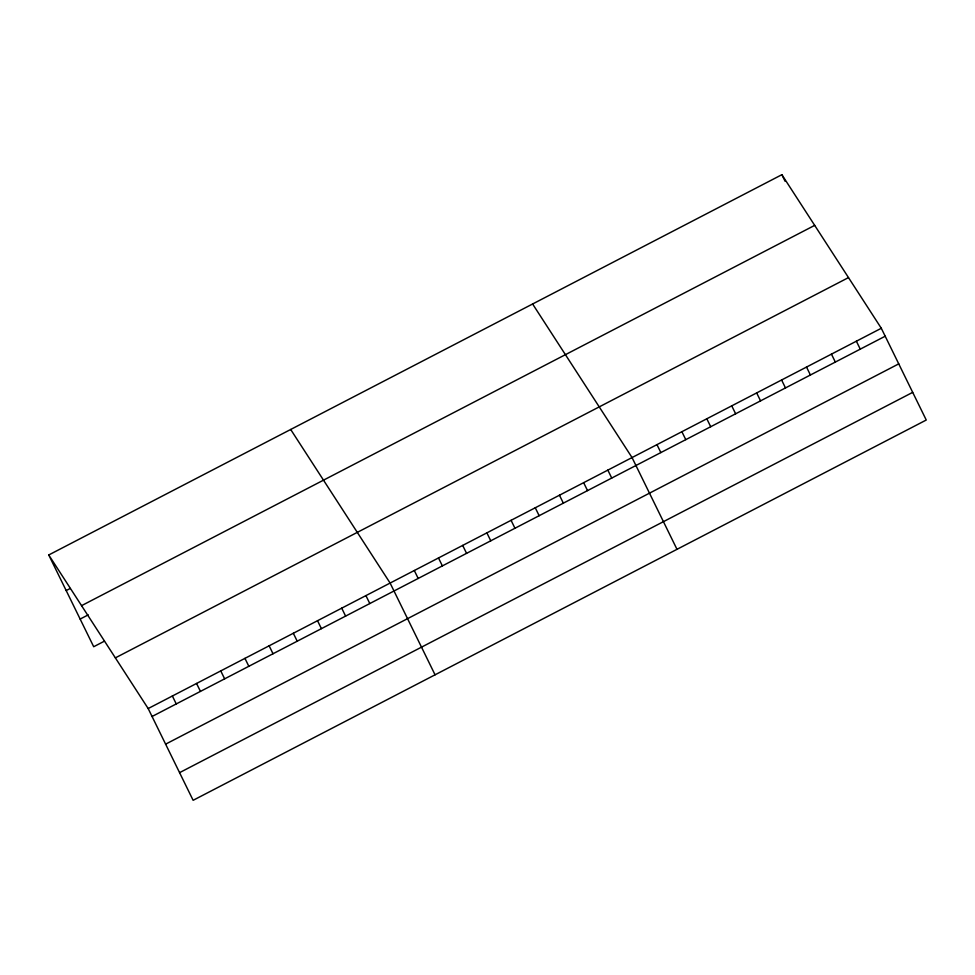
<?xml version="1.0" encoding="UTF-8"?>
<svg xmlns="http://www.w3.org/2000/svg" width="975" height="975" viewBox="0 0 975 975"><rect width="100%" height="100%" fill="white"/><g stroke="black" fill="none" stroke-linecap="round" stroke-linejoin="round"><path stroke-width="1.46" d="M48.75 554.97L781.877 174.696L881.303 328.27L926.25 420.03L193.123 800.304L148.176 708.557L48.75 554.97L93.697 646.73L104.447 641.148M66.19 590.57L70.224 588.473M81.559 605.658L814.686 225.371M80.145 619.064L88.213 614.884M115.367 657.869L848.494 277.595M148.176 708.557L881.303 328.27M152.063 716.491L885.19 336.217M165.616 744.157L898.743 363.87M179.571 772.651L912.697 392.364M532.618 303.993L632.044 457.567L676.991 549.327M290.684 429.475L390.11 583.062L435.057 674.81M781.877 174.696L785.119 181.313M856.379 341.201L860.267 349.148M831.443 354.132L835.343 362.078M806.52 367.063L810.408 374.997M781.597 379.994L785.484 387.928M756.673 392.925L760.561 400.859M731.737 405.856L735.638 413.79M706.814 418.787L710.702 426.721M681.891 431.718L685.778 439.652M656.967 444.637L660.855 452.583M607.839 470.121L611.739 478.055M583.647 482.674L587.535 490.608M559.455 495.215L563.343 503.161M535.263 507.768L539.151 515.702M511.071 520.321L514.958 528.255M486.878 532.862L490.766 540.808M462.686 545.415L466.574 553.349M438.494 557.968L442.382 565.902M414.302 570.509L418.19 578.455M365.918 595.615L369.805 603.549M341.713 608.156L345.613 616.102M317.521 620.709L321.409 628.643M293.329 633.263L297.217 641.197M269.137 645.803L273.024 653.75M244.944 658.357L248.832 666.291M220.752 670.91L224.64 678.844M196.56 683.451L200.448 691.397M172.368 696.004L176.256 703.938"/></g></svg>
